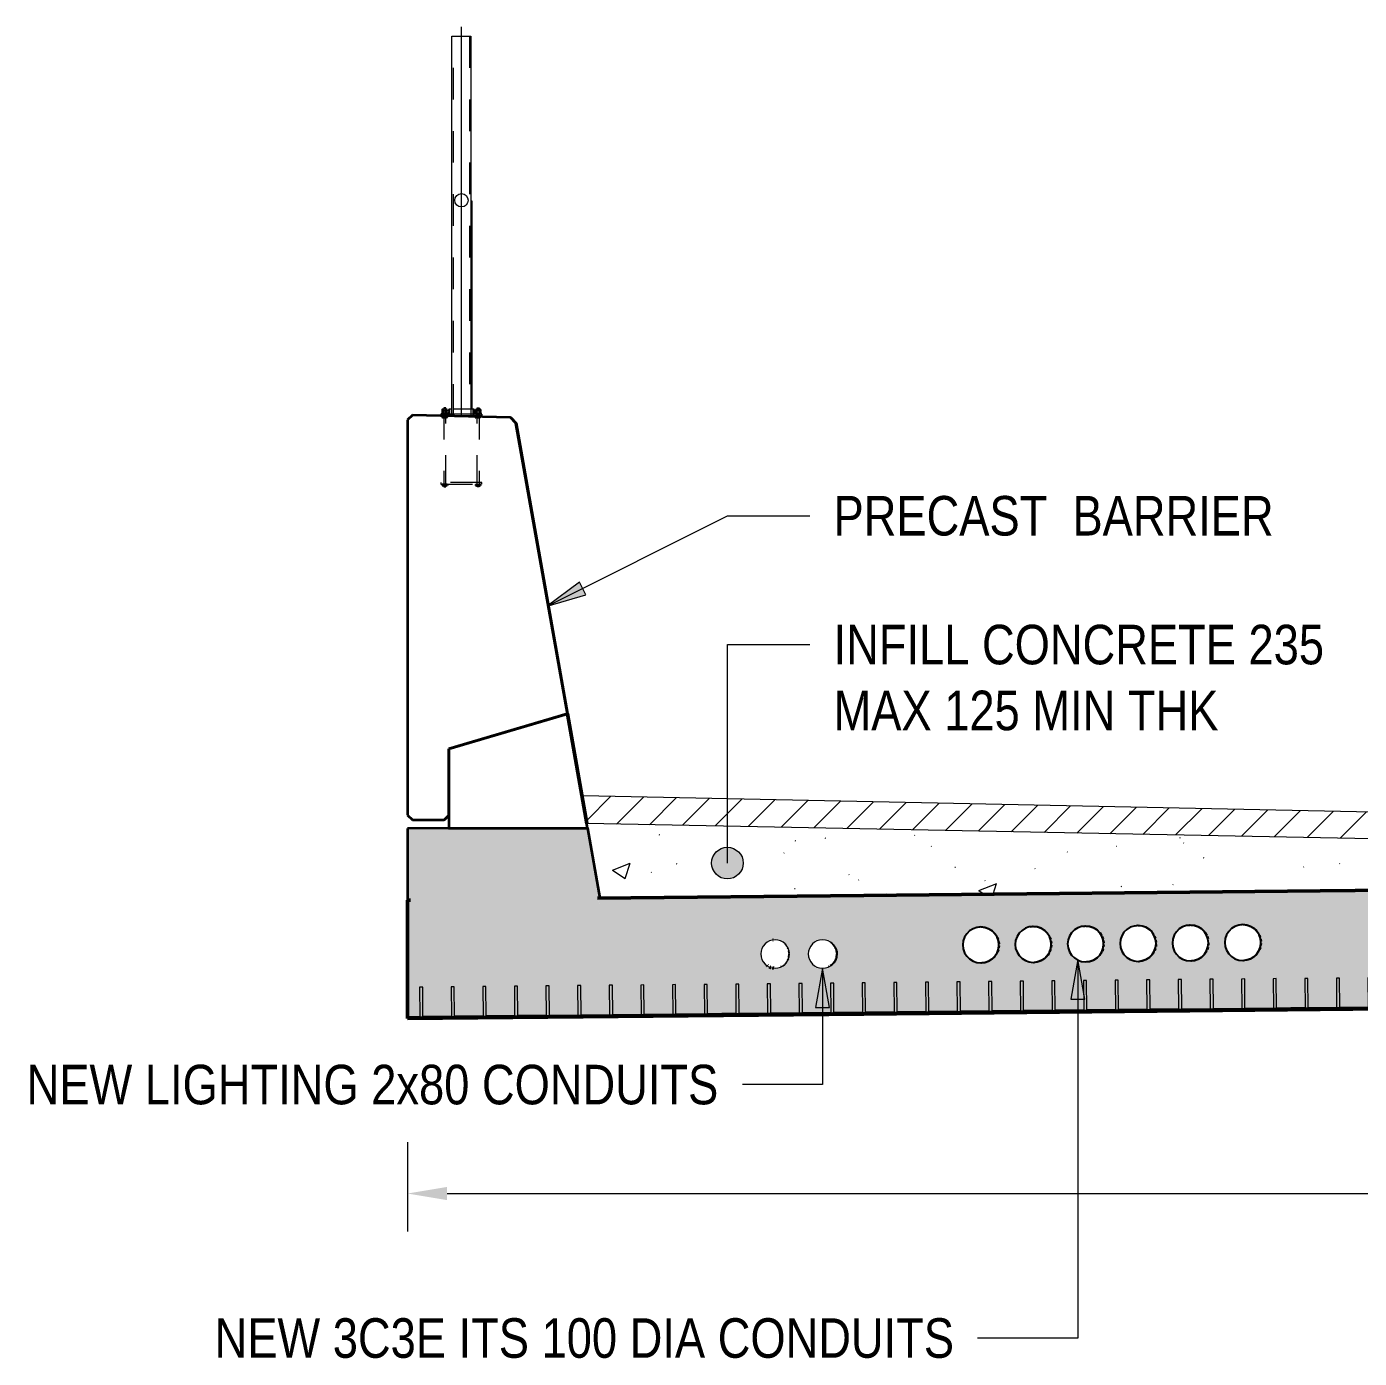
# Model space of a CAD drawing. Header units: metres. Extents: x 564 to 663, y 0 to 1694.
# Drawn here: x 611.027 to 615.243, y 17.774 to 21.985 of the extents above; entities that cross this region are included whole.
import ezdxf

# ---------------------------------------------------------------- set-up
doc = ezdxf.new("R2010")
doc.units = ezdxf.units.M
doc.linetypes.add('JacobsDash', pattern=[0.0045, 0.003, -0.0015])
doc.layers.get('Defpoints').update_dxf_attribs({"color": 41})
for name, color, linetype, lineweight in [('BRIDGE-FRAMING-LINE-18-HID', 7, 'JacobsDash', 18), ('D-BDGE', 7, 'Continuous', 13), ('D-BDGE-FLOOR', 7, 'Continuous', 50), ('D-BDGE-FLOOR-HID', 7, 'JacobsDash', 18), ('D-BDGE-FLOOR-PAT', 7, 'Continuous', 50), ('D-BDGE-FRAMING', 7, 'Continuous', 50), ('D-BDGE-GEN-MOD', 7, 'Continuous', 35), ('D-BDGE-LINE', 7, 'Continuous', 9), ('D-ENHA-TEXT', 7, 'Continuous', 9), ('D-ENHA-TEXT-DIMS', 7, 'Continuous', 9)]:
    doc.layers.add(name, color=color, linetype=linetype, lineweight=lineweight)
doc.layers.add('D-BDGE-Conduits', color=1, linetype='Continuous', lineweight=9, true_color=0xff0000)
doc.styles.add('Arial Narrow_4', font='ARIALN.TTF', dxfattribs={"height": 0.125})
doc.dimstyles.new('Dimension_Standard_O__mm__2', dxfattribs={"dimscale": 0.3048, "dimtxt": 0.127929, "dimasz": 0.410105, "dimexe": 0.393701, "dimexo": 0.246063, "dimgap": 0.246063, "dimtad": 1, "dimdec": 0, "dimlfac": 1000, "dimzin": 0, "dimdsep": 46, "dimtxsty": 'Arial Narrow_4', "dimsah": 1, "dimcen": 0.09, "dimaunit": 1, "dimadec": 4, "dimazin": 0, "dimtfac": 1, "dimtdec": 4, "dimtix": 1, "dimtmove": 0, "dimatfit": 3, "dimfxl": 1, "dimtvp": 1, "dimtfill": 1, "dimtolj": 1, "dimtzin": 0, "dimlwd": 18, "dimlwe": 18, "dimarcsym": 2})

# ---------------------------------------------------------------- blocks, each defined once
blk = doc.blocks.new('08_ADC_Barrier_Precast_T2D_MBP-02-B - MBP-02-B-7218689-DRG-2871091 - SECTION 01')
at = {"layer": 'D-BDGE-GEN-MOD'}
for p, q in [((-1689.4734, 20.7563), (-1689.4885, 20.7413)), ((-1689.4885, 20.7413), (-1689.4885, 19.4913)), ((-1689.4727, 20.7564), (-1689.4734, 20.7563)), ((-1689.1631, 20.7486), (-1689.4734, 20.7563)), ((-1689.1631, 20.7486), (-1689.1624, 20.7487)), ((-1689.1459, 20.7315), (-1689.1631, 20.7486)), ((-1689.1624, 20.7487), (-1689.1452, 20.7316)), ((-1689.1452, 20.7316), (-1689.1459, 20.7315)), ((-1688.9832, 19.8115), (-1689.1459, 20.7315)), ((-1689.1452, 20.7316), (-1688.9825, 19.8115)), ((-1689.3579, 19.7014), (-1688.9832, 19.8115)), ((-1688.9825, 19.8115), (-1688.9832, 19.8115)), ((-1689.3579, 19.4914), (-1689.3579, 19.7014)), ((-1689.4885, 19.4913), (-1689.4734, 19.4763)), ((-1689.4734, 19.4763), (-1689.373, 19.4764)), ((-1689.373, 19.4764), (-1689.3579, 19.4914)), ((-1689.3722, 19.4764), (-1689.373, 19.4764)), ((-1689.358, 19.4906), (-1689.3722, 19.4764))]:
    blk.add_line(p, q, dxfattribs=at)
blk = doc.blocks.new('07_STR_DPS_PermadecPanel - 07_STR_DPS_PermadecPanel-5973116-DRG-2871091 - SECTION 01')
at = {"layer": 'D-BDGE-FRAMING', "lineweight": 13}
for p, q in [((-1688.4408, 18.9575), (-1688.4508, 18.9574)), ((-1688.4508, 18.9574), (-1688.4498, 18.8644)), ((-1688.4398, 18.8645), (-1688.4408, 18.9575)), ((-1688.3408, 18.9585), (-1688.3508, 18.9584)), ((-1688.3508, 18.9584), (-1688.3499, 18.8654)), ((-1688.3399, 18.8655), (-1688.3408, 18.9585)), ((-1688.2408, 18.9595), (-1688.2508, 18.9594)), ((-1688.2508, 18.9594), (-1688.2499, 18.8664)), ((-1688.2399, 18.8665), (-1688.2408, 18.9595)), ((-1688.1408, 18.9605), (-1688.1508, 18.9604)), ((-1688.1508, 18.9604), (-1688.1499, 18.8674)), ((-1688.1399, 18.8675), (-1688.1408, 18.9605)), ((-1688.0408, 18.9615), (-1688.0508, 18.9614)), ((-1688.0508, 18.9614), (-1688.0499, 18.8684)), ((-1688.0399, 18.8685), (-1688.0408, 18.9615)), ((-1687.9408, 18.9625), (-1687.9508, 18.9624)), ((-1687.9508, 18.9624), (-1687.9499, 18.8694)), ((-1687.9399, 18.8695), (-1687.9408, 18.9625)), ((-1688.4498, 18.8644), (-1688.4948, 18.864)), ((-1688.4948, 18.858), (-1687.8948, 18.864)), ((-1688.4948, 18.864), (-1688.4948, 18.858)), ((-1688.3499, 18.8654), (-1688.4398, 18.8645)), ((-1688.2499, 18.8664), (-1688.3399, 18.8655)), ((-1688.1499, 18.8674), (-1688.2399, 18.8665)), ((-1688.0499, 18.8684), (-1688.1399, 18.8675)), ((-1687.9499, 18.8694), (-1688.0399, 18.8685)), ((-1687.8949, 18.87), (-1687.9399, 18.8695)), ((-1687.8948, 18.864), (-1687.8949, 18.87))]:
    blk.add_line(p, q, dxfattribs=at)
blk = doc.blocks.new('07_STR_DPS_PermadecPanel - 07_STR_DPS_PermadecPanel-5973117-DRG-2871091 - SECTION 01')
at = {"layer": 'D-BDGE-FRAMING', "lineweight": 13}
for p, q in [((-1687.8408, 18.9635), (-1687.8508, 18.9634)), ((-1687.8508, 18.9634), (-1687.8498, 18.8704)), ((-1687.8398, 18.8705), (-1687.8408, 18.9635)), ((-1687.7408, 18.9645), (-1687.7508, 18.9644)), ((-1687.7508, 18.9644), (-1687.7499, 18.8714)), ((-1687.7399, 18.8715), (-1687.7408, 18.9645)), ((-1687.6408, 18.9655), (-1687.6508, 18.9654)), ((-1687.6508, 18.9654), (-1687.6499, 18.8724)), ((-1687.6399, 18.8725), (-1687.6408, 18.9655)), ((-1687.5408, 18.9665), (-1687.5508, 18.9664)), ((-1687.5508, 18.9664), (-1687.5499, 18.8734)), ((-1687.5399, 18.8735), (-1687.5408, 18.9665)), ((-1687.4408, 18.9675), (-1687.4508, 18.9674)), ((-1687.4508, 18.9674), (-1687.4499, 18.8744)), ((-1687.4399, 18.8745), (-1687.4408, 18.9675)), ((-1687.3408, 18.9685), (-1687.3508, 18.9684)), ((-1687.3508, 18.9684), (-1687.3499, 18.8754)), ((-1687.3399, 18.8755), (-1687.3408, 18.9685)), ((-1687.8498, 18.8704), (-1687.8948, 18.87)), ((-1687.8948, 18.864), (-1687.2948, 18.87)), ((-1687.8948, 18.87), (-1687.8948, 18.864)), ((-1687.7499, 18.8714), (-1687.8398, 18.8705)), ((-1687.6499, 18.8724), (-1687.7399, 18.8715)), ((-1687.5499, 18.8734), (-1687.6399, 18.8725)), ((-1687.4499, 18.8744), (-1687.5399, 18.8735)), ((-1687.3499, 18.8754), (-1687.4399, 18.8745)), ((-1687.2949, 18.876), (-1687.3399, 18.8755)), ((-1687.2948, 18.87), (-1687.2949, 18.876))]:
    blk.add_line(p, q, dxfattribs=at)
blk = doc.blocks.new('07_STR_DPS_PermadecPanel - 07_STR_DPS_PermadecPanel-V1-DRG-2871091 - SECTION 01')
at = {"layer": 'D-BDGE-FRAMING', "lineweight": 13}
for p, q in [((-1687.1408, 18.9705), (-1687.1508, 18.9704)), ((-1687.1508, 18.9704), (-1687.1499, 18.8774)), ((-1687.1399, 18.8775), (-1687.1408, 18.9705)), ((-1687.0408, 18.9715), (-1687.0508, 18.9714)), ((-1687.0508, 18.9714), (-1687.0499, 18.8784)), ((-1687.0399, 18.8785), (-1687.0408, 18.9715)), ((-1686.9408, 18.9725), (-1686.9508, 18.9724)), ((-1686.9508, 18.9724), (-1686.9499, 18.8794)), ((-1686.9399, 18.8795), (-1686.9408, 18.9725)), ((-1686.8408, 18.9735), (-1686.8508, 18.9734)), ((-1686.8508, 18.9734), (-1686.8499, 18.8804)), ((-1686.8399, 18.8805), (-1686.8408, 18.9735)), ((-1686.7408, 18.9745), (-1686.7508, 18.9744)), ((-1686.7508, 18.9744), (-1686.7499, 18.8814)), ((-1686.7399, 18.8815), (-1686.7408, 18.9745)), ((-1687.2408, 18.9695), (-1687.2508, 18.9694)), ((-1687.2508, 18.9694), (-1687.2498, 18.8764)), ((-1687.2398, 18.8765), (-1687.2408, 18.9695)), ((-1687.2498, 18.8764), (-1687.2948, 18.876)), ((-1687.2948, 18.87), (-1686.6948, 18.876)), ((-1687.2948, 18.876), (-1687.2948, 18.87)), ((-1687.1499, 18.8774), (-1687.2398, 18.8765)), ((-1687.0499, 18.8784), (-1687.1399, 18.8775)), ((-1686.9499, 18.8794), (-1687.0399, 18.8785)), ((-1686.8499, 18.8804), (-1686.9399, 18.8795)), ((-1686.7499, 18.8814), (-1686.8399, 18.8805)), ((-1686.6949, 18.882), (-1686.7399, 18.8815)), ((-1686.6948, 18.876), (-1686.6949, 18.882))]:
    blk.add_line(p, q, dxfattribs=at)
blk = doc.blocks.new('07_STR_DPS_PermadecPanel - 07_STR_DPS_PermadecPanel-V2-DRG-2871091 - SECTION 01')
at = {"layer": 'D-BDGE-FRAMING', "lineweight": 13}
for p, q in [((-1686.6408, 18.9755), (-1686.6508, 18.9754)), ((-1686.6508, 18.9754), (-1686.6498, 18.8824)), ((-1686.6398, 18.8825), (-1686.6408, 18.9755)), ((-1686.5408, 18.9765), (-1686.5508, 18.9764)), ((-1686.5508, 18.9764), (-1686.5499, 18.8834)), ((-1686.5399, 18.8835), (-1686.5408, 18.9765)), ((-1686.4408, 18.9775), (-1686.4508, 18.9774)), ((-1686.4508, 18.9774), (-1686.4499, 18.8844)), ((-1686.4399, 18.8845), (-1686.4408, 18.9775)), ((-1686.3408, 18.9785), (-1686.3508, 18.9784)), ((-1686.3508, 18.9784), (-1686.3499, 18.8854)), ((-1686.3399, 18.8855), (-1686.3408, 18.9785)), ((-1686.2408, 18.9795), (-1686.2508, 18.9794)), ((-1686.2508, 18.9794), (-1686.2499, 18.8864)), ((-1686.2399, 18.8865), (-1686.2408, 18.9795)), ((-1686.1408, 18.9805), (-1686.1508, 18.9804)), ((-1686.1508, 18.9804), (-1686.1499, 18.8874)), ((-1686.1399, 18.8875), (-1686.1408, 18.9805)), ((-1686.3499, 18.8854), (-1686.4399, 18.8845)), ((-1686.2499, 18.8864), (-1686.3399, 18.8855)), ((-1686.1499, 18.8874), (-1686.2399, 18.8865)), ((-1686.0949, 18.888), (-1686.1399, 18.8875)), ((-1686.0948, 18.882), (-1686.0949, 18.888)), ((-1686.6498, 18.8824), (-1686.6948, 18.882)), ((-1686.6948, 18.876), (-1686.0948, 18.882)), ((-1686.6948, 18.882), (-1686.6948, 18.876)), ((-1686.5499, 18.8834), (-1686.6398, 18.8825)), ((-1686.4499, 18.8844), (-1686.5399, 18.8835))]:
    blk.add_line(p, q, dxfattribs=at)
blk = doc.blocks.new('Upstand North - Upstand North-7372798-DRG-2871091 - SECTION 01')
at = {"layer": 'D-BDGE-FRAMING', "linetype": 'JacobsDash', "lineweight": 18, "true_color": 0xc0c0c0}
blk.add_hatch(color=9, dxfattribs=at).paths.add_polyline_path([(-1688.922, 19.4653), (-1688.9212, 19.4653), (-1688.9831, 19.8115), (-1688.9832, 19.8113), (-1688.922, 19.4653)])
at = {"layer": 'BRIDGE-FRAMING-LINE-18-HID'}
for p, q in [((-1688.9825, 19.8118), (-1688.9833, 19.8118)), ((-1688.9212, 19.4652), (-1688.9186, 19.4501)), ((-1688.9186, 19.4501), (-1688.9193, 19.4501)), ((-1688.9187, 19.4501), (-1688.9189, 19.4501))]:
    blk.add_line(p, q, dxfattribs=at)
at = {"layer": 'D-BDGE-FRAMING', "lineweight": 35}
for p, q in [((-1688.9833, 19.8118), (-1689.358, 19.7017)), ((-1688.9193, 19.4501), (-1688.9832, 19.8115)), ((-1689.358, 19.7017), (-1689.358, 19.4497)), ((-1689.358, 19.4497), (-1688.9193, 19.4501))]:
    blk.add_line(p, q, dxfattribs=at)
at = {"layer": 'D-BDGE-FRAMING'}
blk.add_line((-1688.9825, 19.8115), (-1688.9212, 19.4652), dxfattribs=at)
blk = doc.blocks.new('DIMBLOCK5-DRG-2871091 - SECTION 01')
at = {"layer": 'D-ENHA-TEXT-DIMS', "color": 0, "lineweight": 18, "transparency": 16777216}
for p, q in [((625.2224, 18.9029), (625.2224, 18.175)), ((612.2325, 18.4574), (612.2325, 18.175)), ((612.3575, 18.295), (625.0974, 18.295))]:
    blk.add_line(p, q, dxfattribs=at)
at = {"layer": 'D-ENHA-TEXT-DIMS', "color": 0, "transparency": 16777216}
for points in [[(612.3575, 18.3159), (612.3575, 18.2742), (612.2325, 18.295)], [(625.0974, 18.3159), (625.0974, 18.2742), (625.2224, 18.295)]]:
    blk.add_solid(points, dxfattribs=at)
at = {"layer": 'Defpoints', "color": 0, "transparency": 16777216}
for p in [(625.2224, 18.9779), (612.2325, 18.5324), (625.2224, 18.295)]:
    blk.add_point(p, dxfattribs=at)
at = {"layer": 'D-ENHA-TEXT-DIMS', "color": 0, "lineweight": 18, "transparency": 16777216, "insert": (618.7275, 18.4347), "char_height": 0.125, "width": 2.402626, "attachment_point": 5, "style": 'Arial Narrow_4', "bg_fill": 3, "box_fill_scale": 1.1, "bg_fill_color": 256, "bg_fill_true_color": 13158600, "bg_fill_transparency": 0}
blk.add_mtext('\\A1;CONSTRUCTION IN STAGE A', dxfattribs=at)

msp = doc.modelspace()

# ---------------------------------------------------------------- hatches: boundary and pattern name
at = {"layer": 'D-BDGE-FLOOR-PAT', "true_color": 0xc0c0c0}
msp.add_hatch(color=9, dxfattribs=at).paths.add_polyline_path([(612.2325, 19.2231), (612.2417, 19.2232), (612.2417, 19.2505), (612.8274, 19.2505), (612.8335, 19.2292), (612.8407, 19.2293), (612.8017, 19.4501), (612.2325, 19.4496), (612.2325, 19.2374)])
at = {"layer": 'D-BDGE-FLOOR-PAT', "lineweight": 9, "true_color": 0xc0c0c0}
h = msp.add_hatch(dxfattribs=at)
h.set_pattern_fill('FP_1', color=9, style=0, pattern_type=2)
h.set_pattern_definition([(50, (629.792, 17.058), (0.578435, -0.050612), [0.06048, -0.66532]), (355, (629.792, 17.058), (-0.111897, 0.6066), [0.04839, -0.53226]), (100.451, (629.84, 17.054), (0.466546, 0.555993), [0.0514, -0.56544]), (46.184, (629.792, 17.219), (0.86067, -0.133487), [0.09073, -0.99798]), (96.636, (629.863, 17.208), (0.753756, 0.78559), [0.0771, -0.84816]), (351.184, (629.792, 17.219), (0.753764, 0.78558), [0.07258, -0.79838]), (21, (629.872, 17.179), (0.481374, -0.324697), [0.06048, -0.66532]), (326, (629.872, 17.179), (0.196219, 0.584794), [0.04839, -0.53226]), (71.451, (629.912, 17.152), (0.6776, 0.260096), [0.0514, -0.56544]), (37.5, (629.79198, 17.058), (0.0098042, 0.268466), [0.00168, -0.52413, 0.00168, -0.53865, -0.53427]), (37.5, (629.79198, 17.058), (0.0098042, 0.268466), [-1.066, 0.00168, -0.5326]), (7.5, (629.79198, 17.058), (0.212148, 0.318072), [0.00168, -0.30639, 0.00168, -0.51203, -0.20363]), (7.5, (629.79198, 17.058), (0.212148, 0.318072), [-0.82177, 0.00168, -0.20195]), (327.5, (629.61198, 17.058), (0.430499, -0.018185), [0.00168, -0.19994, 0.00168, -0.62735, -0.83468]), (327.5, (629.61198, 17.058), (0.430499, -0.018185), [-0.83064, 0.00168, -0.833]), (317.5, (629.53098, 17.058), (0.470313, 0.080731), [0.00168, -0.26042, 0.00168, -0.41606, -0.59274]), (317.5, (629.53098, 17.058), (0.470313, 0.080731), [-0.67984, 0.00168, -0.59106])])
h.paths.add_polyline_path([(612.8407, 19.2293), (616.6028, 19.2682), (616.6052, 19.3907), (615.4906, 19.4126), (612.799, 19.4653), (612.837, 19.2505)])
at = {"layer": 'D-BDGE-FLOOR-PAT', "true_color": 0xc0c0c0}
h = msp.add_hatch(color=9, dxfattribs=at)
h.paths.add_polyline_path([(616.5966, 19.3909), (616.5966, 19.3909), (616.1075, 19.4005)])
h.paths.add_polyline_path([(612.8033, 19.4652), (612.8033, 19.4652), (612.8017, 19.4652)])
h = msp.add_hatch(color=9, dxfattribs=at)
h.paths.add_polyline_path([(612.2325, 18.848), (625.2226, 18.9779), (625.2226, 19.3529), (612.8336, 19.229), (612.8428, 19.1967), (612.2417, 19.1967), (612.2417, 19.2231), (612.2325, 19.223), (612.2325, 18.9092)])
h.paths.add_polyline_path([(613.5449, 19.0076), (613.5302, 19.0101), (613.5204, 19.015), (613.5121, 19.022), (613.5052, 19.032), (613.5013, 19.0424), (613.5, 19.0532), (613.5015, 19.0643), (613.506, 19.0751), (613.5131, 19.0844), (613.5239, 19.0922), (613.5333, 19.0961), (613.5449, 19.0976), (613.5583, 19.0954), (613.5628, 19.0938), (613.5706, 19.0899), (613.5789, 19.0828), (613.5858, 19.0725), (613.5892, 19.0639), (613.5907, 19.0532), (613.5891, 19.041), (613.5855, 19.0317), (613.5781, 19.0216), (613.5718, 19.0158), (613.5602, 19.0101), (613.5517, 19.0079), (613.5461, 19.0078)])
h.paths.add_polyline_path([(613.3949, 19.0076), (613.3795, 19.0101), (613.3698, 19.015), (613.3615, 19.022), (613.3549, 19.0317), (613.3511, 19.041), (613.3497, 19.0517), (613.3515, 19.0643), (613.356, 19.0751), (613.3631, 19.0844), (613.3724, 19.0916), (613.3833, 19.0961), (613.3949, 19.0976), (613.4086, 19.0952), (613.4191, 19.0903), (613.4199, 19.0899), (613.4282, 19.0828), (613.4351, 19.0725), (613.4388, 19.0625), (613.4399, 19.0517), (613.4384, 19.041), (613.4339, 19.0301), (613.4256, 19.0199), (613.4196, 19.015), (613.4096, 19.0101), (613.401, 19.0079), (613.3962, 19.0078)])
h.paths.add_polyline_path([(614.0466, 19.0237), (614.0325, 19.0252), (614.0196, 19.0299), (614.008, 19.0376), (613.9986, 19.0478), (613.992, 19.0599), (613.9884, 19.0734), (613.9884, 19.0882), (613.992, 19.102), (613.9976, 19.1131), (614.0066, 19.1236), (614.018, 19.1317), (614.0309, 19.1368), (614.0456, 19.1386), (614.0606, 19.1365), (614.072, 19.1323), (614.0845, 19.1235), (614.0934, 19.1133), (614.0994, 19.1022), (614.1029, 19.0887), (614.1026, 19.0731), (614.0998, 19.0615), (614.0937, 19.0493), (614.0846, 19.0388), (614.0717, 19.0301), (614.0583, 19.0253), (614.0522, 19.0245)])
h.paths.add_polyline_path([(614.2123, 19.0252), (614.1964, 19.0274), (614.185, 19.0316), (614.1738, 19.0391), (614.1644, 19.0493), (614.1576, 19.0617), (614.1542, 19.0752), (614.154, 19.0891), (614.1572, 19.1025), (614.1634, 19.1147), (614.1724, 19.1251), (614.1853, 19.1338), (614.1987, 19.1386), (614.2114, 19.1401), (614.2264, 19.138), (614.2378, 19.1338), (614.2503, 19.125), (614.2584, 19.1162), (614.2651, 19.1037), (614.2686, 19.0902), (614.2687, 19.0764), (614.2656, 19.063), (614.2594, 19.0508), (614.2504, 19.0403), (614.2375, 19.0316), (614.2241, 19.0269), (614.2179, 19.026)])
h.paths.add_polyline_path([(614.3781, 19.0267), (614.3621, 19.0289), (614.3508, 19.0331), (614.3382, 19.042), (614.3301, 19.0508), (614.3234, 19.0632), (614.3199, 19.0767), (614.3198, 19.0906), (614.3229, 19.104), (614.3291, 19.1162), (614.3381, 19.1266), (614.351, 19.1353), (614.3644, 19.1401), (614.3771, 19.1416), (614.3921, 19.1395), (614.4035, 19.1353), (614.4147, 19.1279), (614.4241, 19.1177), (614.4309, 19.1052), (614.4344, 19.0917), (614.4345, 19.0779), (614.4313, 19.0645), (614.4251, 19.0523), (614.4161, 19.0418), (614.4032, 19.0331), (614.3898, 19.0284), (614.3837, 19.0275)])
h.paths.add_polyline_path([(614.5438, 19.0282), (614.5279, 19.0304), (614.5165, 19.0346), (614.5053, 19.0421), (614.4959, 19.0523), (614.4891, 19.0647), (614.4856, 19.0782), (614.4855, 19.0921), (614.4887, 19.1055), (614.4949, 19.1177), (614.5039, 19.1281), (614.5168, 19.1368), (614.5302, 19.1416), (614.5429, 19.1431), (614.5579, 19.141), (614.5692, 19.1369), (614.5818, 19.128), (614.5899, 19.1192), (614.5965, 19.107), (614.6001, 19.0936), (614.6003, 19.0797), (614.5972, 19.0662), (614.5909, 19.0539), (614.5819, 19.0433), (614.569, 19.0346), (614.5555, 19.0299), (614.5494, 19.029)])
h.paths.add_polyline_path([(614.7147, 19.0301), (614.6998, 19.0305), (614.6873, 19.0338), (614.675, 19.0404), (614.6648, 19.0498), (614.657, 19.0613), (614.6523, 19.0744), (614.6509, 19.0881), (614.6528, 19.1019), (614.6579, 19.1148), (614.666, 19.126), (614.6766, 19.1351), (614.691, 19.1418), (614.7026, 19.1444), (614.7174, 19.144), (614.73, 19.1407), (614.7422, 19.134), (614.7525, 19.1247), (614.7602, 19.1132), (614.7649, 19.1001), (614.7664, 19.0863), (614.7644, 19.0725), (614.7593, 19.0597), (614.7512, 19.0484), (614.7407, 19.0394), (614.7262, 19.0327), (614.7156, 19.0303)])
h.paths.add_polyline_path([(614.8753, 19.0313), (614.8594, 19.0334), (614.848, 19.0376), (614.8368, 19.0451), (614.8274, 19.0553), (614.8207, 19.0675), (614.8171, 19.0809), (614.8169, 19.0947), (614.82, 19.1083), (614.8263, 19.1206), (614.8354, 19.1312), (614.8483, 19.1398), (614.8596, 19.1443), (614.8737, 19.1462), (614.8889, 19.1442), (614.9004, 19.1401), (614.912, 19.1324), (614.9214, 19.1222), (614.928, 19.11), (614.9316, 19.0966), (614.9318, 19.0828), (614.9287, 19.0692), (614.9224, 19.0569), (614.9134, 19.0463), (614.902, 19.0383), (614.8891, 19.0332), (614.8858, 19.0327)])
at = {"layer": 'D-BDGE-LINE', "true_color": 0x808080}
h = msp.add_hatch(dxfattribs=at)
h.set_pattern_fill('FP_2', color=8, style=0, pattern_type=2)
h.set_pattern_definition([(45, (629.79198, 17.058), (-0.053033, 0.053033), [])])
h.paths.add_polyline_path([(616.6064, 19.3908), (616.6064, 19.4745), (612.7864, 19.5522), (612.8033, 19.4652), (616.6055, 19.3908)])
at = {"layer": 'D-BDGE-LINE', "true_color": 0xc0c0c0}
msp.add_hatch(color=9, dxfattribs=at).paths.add_polyline_path([(612.4038, 19.1967), (612.8428, 19.1967), (612.8274, 19.2505), (612.2417, 19.2505), (612.2417, 19.1967)])
at = {"layer": 'D-ENHA-TEXT'}
for points in [[(612.6743, 20.152), (612.7959, 20.1884), (612.7761, 20.2278)], [(614.3527, 19.0351), (614.3307, 18.9101), (614.3748, 18.9101)], [(613.5451, 19.0079), (613.5231, 18.8829), (613.5672, 18.8829)]]:
    msp.add_hatch(color=256, dxfattribs=at).paths.add_polyline_path(points)
h = msp.add_hatch(color=256, dxfattribs=at)
edge = h.paths.add_edge_path()
edge.add_arc((613.2442, 19.3398), 0.05, 0, 360)

# ---------------------------------------------------------------- linework, layer by layer
at = {"layer": 'D-BDGE', "color": 7, "lineweight": 9, "true_color": 0xffffff}
msp.add_line((612.4027, 20.7549), (612.4027, 21.9849), dxfattribs=at)
at = {"layer": 'D-BDGE', "lineweight": 9}
for p, q in [((612.3725, 20.7549), (612.3725, 21.9549)), ((612.4328, 21.9549), (612.4328, 20.7549)), ((612.4328, 21.4341), (612.4359, 21.4341)), ((612.4359, 21.4341), (612.4359, 20.7754)), ((612.4427, 20.7749), (612.4327, 20.7749)), ((612.4359, 20.7754), (612.4328, 20.7754)), ((612.439, 20.7749), (612.439, 20.7549)), ((612.439, 20.7549), (612.4427, 20.7549)), ((612.4427, 20.7549), (612.4427, 20.7749)), ((612.4444, 20.7626), (612.4622, 20.7626)), ((612.4444, 20.7599), (612.4444, 20.7626)), ((612.446, 20.7683), (612.446, 20.7647)), ((612.4462, 20.7746), (612.4462, 20.7706)), ((612.4472, 20.7756), (612.4629, 20.7756)), ((612.4473, 20.7696), (612.4629, 20.7696)), ((612.4635, 20.7696), (612.4473, 20.7696)), ((612.4496, 20.7626), (612.4496, 20.7746)), ((612.4598, 20.7626), (612.4496, 20.7626)), ((612.4496, 20.7626), (612.4659, 20.7626)), ((612.4506, 20.7756), (612.4587, 20.7756)), ((612.4506, 20.7696), (612.4587, 20.7696)), ((612.4506, 20.7696), (612.4587, 20.7696)), ((612.4521, 20.7799), (612.4587, 20.7799)), ((612.4611, 20.7626), (612.4611, 20.7746)), ((612.4644, 20.7737), (612.4644, 20.7706)), ((612.4644, 20.7684), (612.4644, 20.7647)), ((612.4659, 20.7599), (612.4659, 20.7626)), ((612.4677, 20.7549), (612.4677, 20.7599)), ((612.4677, 20.7599), (612.4677, 20.7549)), ((612.3377, 20.5435), (612.3377, 20.5385)), ((612.3409, 20.5366), (612.3409, 20.5335)), ((612.3419, 20.5325), (612.358, 20.5325)), ((612.3581, 20.5385), (612.3425, 20.5385)), ((612.358, 20.5325), (612.3425, 20.5325)), ((612.3442, 20.5375), (612.3442, 20.5334)), ((612.3547, 20.5385), (612.3467, 20.5385)), ((612.3547, 20.5325), (612.3467, 20.5325)), ((612.3547, 20.5325), (612.3467, 20.5325)), ((612.3547, 20.5324), (612.3467, 20.5324)), ((612.3467, 20.5299), (612.3533, 20.5299)), ((612.3557, 20.5375), (612.3557, 20.5334)), ((612.3592, 20.5375), (612.3592, 20.5335)), ((612.4462, 20.5375), (612.4462, 20.5335)), ((612.4472, 20.5385), (612.4629, 20.5385)), ((612.4473, 20.5325), (612.4629, 20.5325)), ((612.4635, 20.5325), (612.4473, 20.5325)), ((612.4496, 20.5375), (612.4496, 20.5334)), ((612.4506, 20.5385), (612.4587, 20.5385)), ((612.4506, 20.5325), (612.4587, 20.5325)), ((612.4506, 20.5325), (612.4587, 20.5325)), ((612.4506, 20.5324), (612.4587, 20.5324)), ((612.4587, 20.5299), (612.4521, 20.5299)), ((612.4611, 20.5375), (612.4611, 20.5334)), ((612.4644, 20.5366), (612.4644, 20.5335)), ((612.4677, 20.5385), (612.4677, 20.5435)), ((612.2325, 18.8541), (625.2225, 18.9839)), ((612.2325, 18.8481), (625.2226, 18.9779))]:
    msp.add_line(p, q, dxfattribs=at)
at = {"layer": 'D-BDGE'}
for p, q in [((612.3725, 21.9549), (612.4328, 21.9549)), ((612.4677, 20.7599), (612.3377, 20.7599)), ((612.3377, 20.7599), (612.3377, 20.7549)), ((612.3377, 20.7549), (612.4677, 20.7549)), ((612.3557, 20.7626), (612.3394, 20.7626)), ((612.3394, 20.7599), (612.3394, 20.7626)), ((612.3409, 20.7737), (612.3409, 20.7706)), ((612.3409, 20.7706), (612.3409, 20.7647)), ((612.341, 20.7528), (612.341, 20.7498)), ((612.3419, 20.7696), (612.3583, 20.7696)), ((612.3419, 20.7549), (612.3581, 20.7549)), ((612.3581, 20.7756), (612.3425, 20.7756)), ((612.3581, 20.7696), (612.3425, 20.7696)), ((612.3581, 20.7549), (612.3425, 20.7549)), ((612.3609, 20.7626), (612.3431, 20.7626)), ((612.357, 20.7479), (612.3431, 20.7479)), ((612.3442, 20.7626), (612.3442, 20.7746)), ((612.3442, 20.7539), (612.3442, 20.7489)), ((612.3452, 20.7479), (612.3547, 20.7479)), ((612.3456, 20.7626), (612.3557, 20.7626)), ((612.3533, 20.7799), (612.3467, 20.7799)), ((612.3547, 20.7756), (612.3467, 20.7756)), ((612.3547, 20.7696), (612.3467, 20.7696)), ((612.3547, 20.7696), (612.3467, 20.7696)), ((612.3547, 20.7549), (612.3467, 20.7549)), ((612.3547, 20.7549), (612.3467, 20.7549)), ((612.3547, 20.7479), (612.3467, 20.7479)), ((612.3547, 20.7479), (612.3467, 20.7479)), ((612.3557, 20.7626), (612.3557, 20.7746)), ((612.3557, 20.7485), (612.3557, 20.7539)), ((612.3591, 20.7543), (612.3591, 20.75)), ((612.3592, 20.7746), (612.3592, 20.7706)), ((612.3594, 20.7684), (612.3594, 20.7647)), ((612.3609, 20.7599), (612.3609, 20.7626)), ((612.3626, 20.7749), (612.3626, 20.7549)), ((612.3725, 20.7749), (612.3626, 20.7749)), ((612.3626, 20.7549), (612.3663, 20.7549)), ((612.3663, 20.7549), (612.3663, 20.7749)), ((612.4327, 20.7749), (612.3775, 20.7749)), ((612.446, 20.7528), (612.446, 20.7498)), ((612.4469, 20.7549), (612.4631, 20.7549)), ((612.4631, 20.7549), (612.4475, 20.7549)), ((612.462, 20.7479), (612.4481, 20.7479)), ((612.4492, 20.7539), (612.4492, 20.7489)), ((612.4502, 20.7479), (612.4597, 20.7479)), ((612.4597, 20.7549), (612.4517, 20.7549)), ((612.4597, 20.7549), (612.4517, 20.7549)), ((612.4597, 20.7479), (612.4517, 20.7479)), ((612.4597, 20.7479), (612.4517, 20.7479)), ((612.4607, 20.7485), (612.4607, 20.7539)), ((612.4641, 20.7543), (612.4641, 20.75))]:
    msp.add_line(p, q, dxfattribs=at)
at = {"layer": 'D-BDGE', "linetype": 'JacobsDash', "lineweight": 9}
for p, q in [((612.3775, 20.7549), (612.3775, 21.9549)), ((612.4278, 21.9549), (612.4278, 20.7549)), ((612.3467, 20.7799), (612.3467, 20.5299)), ((612.3533, 20.5299), (612.3533, 20.7799)), ((612.4521, 20.5299), (612.4521, 20.7799)), ((612.4587, 20.7799), (612.4587, 20.5299)), ((612.4677, 20.5435), (612.3377, 20.5435)), ((612.3377, 20.5385), (612.4677, 20.5385))]:
    msp.add_line(p, q, dxfattribs=at)
at = {"layer": 'D-BDGE', "color": 8, "lineweight": 18, "true_color": 0x808080}
msp.add_line((616.6064, 19.4745), (612.7864, 19.5522), dxfattribs=at)
at = {"layer": 'D-BDGE'}
msp.add_circle((612.4027, 21.4359), 0.0212, dxfattribs=at)
for centre, radius, start, end in [((612.3425, 20.7741), 0.00158, 90, 192.2194), ((612.3425, 20.768), 0.00158, 90, 192.2194), ((612.3425, 20.7534), 0.00158, 90, 200.9523), ((612.3431, 20.7647), 0.00212, 180, 270), ((612.3431, 20.75), 0.00212, 185.3723, 270), ((612.357, 20.75), 0.00212, 270, 0), ((612.3572, 20.7647), 0.00212, 270, 0), ((612.4475, 20.7534), 0.00158, 90, 200.9523), ((612.4481, 20.75), 0.00212, 185.3723, 270), ((612.462, 20.75), 0.00212, 270, 0)]:
    msp.add_arc(centre, radius, start, end, dxfattribs=at)
at = {"layer": 'D-BDGE', "lineweight": 9}
for centre, radius, start, end in [((612.4473, 20.7683), 0.00132, 90, 180), ((612.4481, 20.7647), 0.00212, 180, 270), ((612.4622, 20.7647), 0.00212, 270, 360), ((612.4629, 20.7741), 0.00158, 347.7806, 90), ((612.4629, 20.768), 0.00158, 347.7806, 90), ((612.3425, 20.5369), 0.00158, 90, 192.2194), ((612.3452, 20.5334), 0.001, 180, 280.1413), ((612.4629, 20.5369), 0.00158, 347.7806, 90)]:
    msp.add_arc(centre, radius, start, end, dxfattribs=at)
at = {"layer": 'D-BDGE', "color": 143, "lineweight": 18, "true_color": 0x78aac8}
for centre, start, end in [((613.3949, 19.0526), 0, 180), ((613.5449, 19.0526), 0, 180), ((613.3949, 19.0526), 180, 360), ((613.5449, 19.0526), 180, 360)]:
    msp.add_arc(centre, 0.045, start, end, dxfattribs=at)
at = {"layer": 'D-BDGE-Conduits', "color": 143, "lineweight": 25, "true_color": 0x78aac8}
for p, q in [((614.2019, 19.1385), (614.2091, 19.1394)), ((614.2097, 19.1394), (614.209, 19.1394)), ((614.3676, 19.1401), (614.3749, 19.1409)), ((614.3755, 19.1409), (614.3747, 19.1409)), ((614.5334, 19.1416), (614.5406, 19.1424)), ((614.5412, 19.1424), (614.5405, 19.1424)), ((614.6991, 19.1431), (614.7064, 19.1439)), ((614.707, 19.1439), (614.7062, 19.1439)), ((614.8648, 19.1446), (614.8721, 19.1454)), ((614.8727, 19.1455), (614.872, 19.1454)), ((614.0361, 19.137), (614.0434, 19.1379)), ((614.044, 19.1379), (614.0433, 19.1379)), ((614.0912, 19.1163), (614.096, 19.1091)), ((614.0983, 19.1046), (614.1009, 19.0979)), ((614.2569, 19.1178), (614.2618, 19.1106)), ((614.264, 19.1061), (614.2666, 19.0994)), ((614.4227, 19.1193), (614.4275, 19.1121)), ((614.4298, 19.1076), (614.4323, 19.1009)), ((614.5884, 19.1208), (614.5932, 19.1136)), ((614.5955, 19.1092), (614.5981, 19.1024)), ((614.5996, 19.0962), (614.6004, 19.0896)), ((614.7453, 19.1313), (614.7537, 19.1229)), ((614.7552, 19.1209), (614.7606, 19.1121)), ((614.7624, 19.108), (614.7649, 19.0999)), ((614.9199, 19.1239), (614.9247, 19.1166)), ((614.927, 19.1122), (614.9296, 19.1054)), ((614.9311, 19.0993), (614.9319, 19.0926)), ((613.4278, 19.0835), (613.4286, 19.0826)), ((613.4397, 19.0564), (613.4388, 19.0623)), ((613.5778, 19.0835), (613.5808, 19.0801)), ((613.5812, 19.0797), (613.5858, 19.0725)), ((613.5868, 19.0704), (613.5895, 19.0625)), ((613.5897, 19.0565), (613.5888, 19.0623)), ((613.5898, 19.061), (613.5906, 19.0525)), ((614.0964, 19.0541), (614.0915, 19.0466)), ((614.1011, 19.0656), (614.0986, 19.0585)), ((614.1024, 19.0917), (614.1032, 19.0851)), ((614.1033, 19.0784), (614.1025, 19.0716)), ((614.2621, 19.0556), (614.2572, 19.0481)), ((614.2669, 19.0671), (614.2643, 19.06)), ((614.2681, 19.0932), (614.269, 19.0866)), ((614.269, 19.0799), (614.2683, 19.0731)), ((614.4279, 19.0571), (614.423, 19.0497)), ((614.4326, 19.0686), (614.4301, 19.0615)), ((614.4339, 19.0947), (614.4347, 19.0881)), ((614.4348, 19.0814), (614.434, 19.0746)), ((614.5936, 19.0586), (614.5887, 19.0512)), ((614.5984, 19.0701), (614.5958, 19.0631)), ((614.6005, 19.0829), (614.5998, 19.0762)), ((614.7603, 19.0619), (614.7553, 19.0538)), ((614.7647, 19.074), (614.7623, 19.0664)), ((614.7663, 19.087), (614.7659, 19.0804)), ((614.9251, 19.0616), (614.9202, 19.0542)), ((614.9299, 19.0732), (614.9273, 19.0661)), ((614.932, 19.0859), (614.9312, 19.0792)), ((613.4151, 19.0125), (613.4134, 19.0118)), ((613.4226, 19.017), (613.4194, 19.0148)), ((613.4224, 19.0173), (613.4232, 19.0179)), ((613.5724, 19.0173), (613.5732, 19.0179)), ((614.048, 19.0246), (614.0488, 19.0246)), ((614.2138, 19.0261), (614.2145, 19.0261)), ((614.3795, 19.0276), (614.3802, 19.0276)), ((614.5453, 19.0291), (614.546, 19.0291)), ((614.711, 19.0306), (614.7117, 19.0306)), ((614.7534, 19.0513), (614.7454, 19.0434)), ((614.8767, 19.0321), (614.8775, 19.0321))]:
    msp.add_line(p, q, dxfattribs=at)
at = {"layer": 'D-BDGE-Conduits', "color": 143, "lineweight": 25, "true_color": 0x78aac8, "flags": 128}
for points in [[(614.2114, 19.1394), (614.1987, 19.138), (614.1867, 19.1338), (614.1759, 19.1271), (614.1668, 19.1181), (614.1601, 19.1073), (614.1558, 19.0953), (614.1544, 19.0827)], [(614.2684, 19.0827), (614.2669, 19.0954), (614.2627, 19.1074), (614.2559, 19.1181), (614.2469, 19.1271), (614.2361, 19.1338), (614.2241, 19.138), (614.2114, 19.1394)], [(614.2121, 19.1395), (614.2248, 19.1381), (614.2368, 19.1339), (614.2476, 19.1271), (614.2557, 19.1193)], [(614.3771, 19.141), (614.3644, 19.1395), (614.3524, 19.1353), (614.3416, 19.1286), (614.3326, 19.1196), (614.3258, 19.1088), (614.3216, 19.0968), (614.3202, 19.0842)], [(614.4341, 19.0843), (614.4327, 19.0969), (614.4285, 19.1089), (614.4217, 19.1196), (614.4127, 19.1286), (614.4018, 19.1353), (614.3898, 19.1395), (614.3771, 19.141)], [(614.3779, 19.141), (614.3905, 19.1396), (614.4026, 19.1354), (614.4134, 19.1286), (614.4214, 19.1209)], [(614.5429, 19.1425), (614.5302, 19.141), (614.5182, 19.1368), (614.5073, 19.1301), (614.4983, 19.1211), (614.4915, 19.1103), (614.4873, 19.0983), (614.4859, 19.0857)], [(614.5998, 19.0858), (614.5984, 19.0984), (614.5942, 19.1104), (614.5874, 19.1211), (614.5784, 19.1301), (614.5676, 19.1369), (614.5555, 19.141), (614.5429, 19.1425)], [(614.5436, 19.1425), (614.5563, 19.1411), (614.5683, 19.1369), (614.5791, 19.1301), (614.5872, 19.1224)], [(614.7086, 19.144), (614.6959, 19.1425), (614.6839, 19.1383), (614.6731, 19.1316), (614.6641, 19.1226), (614.6573, 19.1118), (614.6531, 19.0998), (614.6516, 19.0872)], [(614.7656, 19.0873), (614.7642, 19.0999), (614.7599, 19.1119), (614.7532, 19.1226), (614.7441, 19.1316), (614.7333, 19.1384), (614.7213, 19.1425), (614.7086, 19.144)], [(614.7094, 19.144), (614.722, 19.1426), (614.7341, 19.1384), (614.7448, 19.1317)], [(614.8744, 19.1455), (614.8617, 19.144), (614.8496, 19.1398), (614.8388, 19.1331), (614.8298, 19.1241), (614.823, 19.1133), (614.8188, 19.1014), (614.8174, 19.0887)], [(614.9313, 19.0888), (614.9299, 19.1014), (614.9257, 19.1134), (614.9189, 19.1241), (614.9099, 19.1331), (614.8991, 19.1399), (614.887, 19.1441), (614.8744, 19.1455)], [(614.8751, 19.1455), (614.8878, 19.1441), (614.8998, 19.1399), (614.9106, 19.1331), (614.9186, 19.1254)], [(614.0456, 19.1379), (614.033, 19.1365), (614.0209, 19.1323), (614.0101, 19.1256), (614.0011, 19.1166), (613.9943, 19.1058), (613.9901, 19.0938), (613.9887, 19.0812)], [(614.1026, 19.0812), (614.1012, 19.0939), (614.097, 19.1059), (614.0902, 19.1166), (614.0812, 19.1256), (614.0704, 19.1323), (614.0583, 19.1365), (614.0456, 19.1379)], [(614.0464, 19.138), (614.0591, 19.1366), (614.0711, 19.1324), (614.0819, 19.1256), (614.0899, 19.1178)], [(613.4364, 19.0695), (613.4355, 19.0716), (613.4352, 19.0723)], [(613.5713, 19.0889), (613.5739, 19.087), (613.5757, 19.0854)], [(613.5864, 19.0696), (613.5855, 19.0716), (613.5852, 19.0722)], [(613.9887, 19.0812), (613.9901, 19.0686), (613.9943, 19.0566), (614.0011, 19.0458), (614.0101, 19.0369), (614.0209, 19.0301), (614.033, 19.0259), (614.0456, 19.0245)], [(614.0456, 19.0245), (614.0583, 19.0259), (614.0704, 19.0301), (614.0812, 19.0369), (614.0902, 19.0459), (614.097, 19.0566), (614.1012, 19.0686), (614.1026, 19.0812)], [(614.1544, 19.0827), (614.1558, 19.0701), (614.1601, 19.0581), (614.1668, 19.0473), (614.1759, 19.0384), (614.1867, 19.0316), (614.1987, 19.0274), (614.2114, 19.026)], [(614.2114, 19.026), (614.2241, 19.0274), (614.2361, 19.0316), (614.2469, 19.0384), (614.2559, 19.0474), (614.2627, 19.0581), (614.2669, 19.0701), (614.2684, 19.0827)], [(614.3202, 19.0842), (614.3216, 19.0716), (614.3258, 19.0596), (614.3326, 19.0489), (614.3416, 19.0399), (614.3524, 19.0331), (614.3644, 19.0289), (614.3771, 19.0275)], [(614.3771, 19.0275), (614.3898, 19.0289), (614.4018, 19.0331), (614.4127, 19.0399), (614.4217, 19.0489), (614.4285, 19.0596), (614.4327, 19.0716), (614.4341, 19.0843)], [(614.4859, 19.0857), (614.4873, 19.0731), (614.4915, 19.0611), (614.4983, 19.0504), (614.5073, 19.0414), (614.5182, 19.0346), (614.5302, 19.0304), (614.5429, 19.029)], [(614.5429, 19.029), (614.5555, 19.0304), (614.5676, 19.0346), (614.5784, 19.0414), (614.5874, 19.0504), (614.5942, 19.0611), (614.5984, 19.0731), (614.5998, 19.0858)], [(614.6516, 19.0872), (614.6531, 19.0746), (614.6573, 19.0626), (614.6641, 19.0519), (614.6731, 19.0429), (614.6839, 19.0361), (614.6959, 19.0319), (614.7086, 19.0305)], [(614.7086, 19.0305), (614.7213, 19.032), (614.7333, 19.0362), (614.7441, 19.0429), (614.7532, 19.0519), (614.7599, 19.0627), (614.7642, 19.0746), (614.7656, 19.0873)], [(614.8174, 19.0887), (614.8188, 19.0761), (614.823, 19.0641), (614.8298, 19.0534), (614.8388, 19.0444), (614.8496, 19.0376), (614.8617, 19.0334), (614.8744, 19.032)], [(614.8744, 19.032), (614.887, 19.0335), (614.8991, 19.0377), (614.9099, 19.0444), (614.9189, 19.0534), (614.9257, 19.0642), (614.9299, 19.0761), (614.9313, 19.0888)], [(613.4291, 19.0236), (613.4302, 19.0249), (613.4317, 19.0269)], [(613.4348, 19.032), (613.4355, 19.0333), (613.4372, 19.0374)], [(613.4386, 19.0419), (613.4388, 19.0426), (613.4399, 19.0525)], [(613.5662, 19.013), (613.5655, 19.0127), (613.5634, 19.0118)], [(613.5906, 19.0525), (613.5895, 19.0427), (613.5862, 19.0333), (613.5809, 19.025), (613.5739, 19.018), (613.5694, 19.0148)], [(613.5791, 19.0237), (613.5802, 19.0249), (613.5817, 19.0269)], [(613.5848, 19.032), (613.5855, 19.0333), (613.5872, 19.0374)], [(613.5886, 19.0419), (613.5888, 19.0426), (613.5899, 19.0525)], [(614.0898, 19.0445), (614.0819, 19.0369), (614.0711, 19.0302), (614.0591, 19.026), (614.0486, 19.0246)], [(614.2555, 19.046), (614.2476, 19.0384), (614.2368, 19.0317), (614.2248, 19.0275), (614.2144, 19.0261)], [(614.4213, 19.0475), (614.4134, 19.0399), (614.4026, 19.0332), (614.3905, 19.029), (614.3801, 19.0276)], [(614.587, 19.049), (614.5791, 19.0414), (614.5683, 19.0347), (614.5563, 19.0305), (614.5459, 19.0291)], [(614.7446, 19.0427), (614.7341, 19.0362), (614.722, 19.032), (614.7116, 19.0306)], [(614.9185, 19.052), (614.9106, 19.0444), (614.8998, 19.0377), (614.8878, 19.0335), (614.8774, 19.0321)]]:
    msp.add_lwpolyline(points, dxfattribs=at)
at = {"layer": 'D-BDGE-FLOOR', "lineweight": 35}
for p, q in [((612.8017, 19.4501), (612.2325, 19.4496)), ((612.2325, 19.4496), (612.2325, 19.2231)), ((612.8412, 19.2292), (612.8021, 19.4501)), ((612.2325, 19.2231), (612.2417, 19.2232)), ((612.8335, 19.2292), (612.8412, 19.2292))]:
    msp.add_line(p, q, dxfattribs=at)
at = {"layer": 'D-BDGE-FLOOR', "lineweight": 18}
for p, q in [((612.2325, 19.4496), (612.2332, 19.4497)), ((616.5966, 19.3909), (612.799, 19.4653)), ((612.799, 19.4653), (612.8407, 19.2293)), ((612.799, 19.4653), (612.7997, 19.4653)), ((612.8407, 19.2293), (616.6028, 19.2682))]:
    msp.add_line(p, q, dxfattribs=at)
at = {"layer": 'D-BDGE-FLOOR'}
for p, q in [((612.2417, 19.2231), (612.2325, 19.223)), ((612.2325, 19.223), (612.2325, 18.848)), ((612.2332, 19.223), (612.2325, 19.223)), ((613.3893, 19.097), (613.3882, 19.0969)), ((613.3694, 19.0158), (613.3705, 19.015)), ((613.3863, 19.0084), (613.3909, 19.0077))]:
    msp.add_line(p, q, dxfattribs=at)
at = {"layer": 'D-BDGE-FLOOR', "flags": 128}
for points in [[(625.2226, 19.3529), (623.7792, 19.3385), (622.3359, 19.324), (620.8925, 19.3096), (619.4492, 19.2952), (618.0059, 19.2807), (616.5625, 19.2663), (615.1192, 19.2518), (613.6758, 19.2374), (612.8336, 19.229)], [(612.2325, 18.848), (613.6758, 18.8624), (615.1192, 18.8768), (616.5625, 18.8913), (618.0059, 18.9057), (619.4492, 18.9202), (620.8925, 18.9346), (622.3359, 18.949), (623.7792, 18.9635), (625.2226, 18.9779)], [(613.3771, 19.0114), (613.3802, 19.0101), (613.3816, 19.0097)]]:
    msp.add_lwpolyline(points, dxfattribs=at)
at = {"layer": 'D-BDGE-FLOOR-HID'}
for p, q in [((612.8021, 19.4501), (612.8017, 19.4501)), ((612.8021, 19.4501), (612.8023, 19.4501)), ((612.8028, 19.4501), (612.8021, 19.4501)), ((612.8024, 19.4501), (612.8026, 19.4501)), ((612.8028, 19.4501), (612.8419, 19.2293))]:
    msp.add_line(p, q, dxfattribs=at)
at = {"layer": 'D-BDGE-FRAMING', "lineweight": 13}
for p, q in [((612.2802, 18.9475), (612.2702, 18.9474)), ((612.2702, 18.9474), (612.2711, 18.8544)), ((612.2811, 18.8545), (612.2802, 18.9475)), ((612.3802, 18.9485), (612.3702, 18.9484)), ((612.3702, 18.9484), (612.3711, 18.8554)), ((612.3811, 18.8555), (612.3802, 18.9485)), ((612.4802, 18.9495), (612.4702, 18.9494)), ((612.4702, 18.9494), (612.4711, 18.8564)), ((612.4811, 18.8565), (612.4802, 18.9495)), ((612.5802, 18.9505), (612.5702, 18.9504)), ((612.5702, 18.9504), (612.5711, 18.8574)), ((612.5811, 18.8575), (612.5802, 18.9505)), ((612.6802, 18.9515), (612.6702, 18.9514)), ((612.6702, 18.9514), (612.6711, 18.8584)), ((612.6811, 18.8585), (612.6802, 18.9515)), ((612.7802, 18.9525), (612.7702, 18.9524)), ((612.7702, 18.9524), (612.7711, 18.8594)), ((612.7811, 18.8595), (612.7802, 18.9525)), ((612.8802, 18.9535), (612.8702, 18.9534)), ((612.8702, 18.9534), (612.8711, 18.8604)), ((612.8811, 18.8605), (612.8802, 18.9535)), ((612.9802, 18.9545), (612.9702, 18.9544)), ((612.9702, 18.9544), (612.9711, 18.8614)), ((612.9811, 18.8615), (612.9802, 18.9545)), ((613.0802, 18.9555), (613.0702, 18.9554)), ((613.0702, 18.9554), (613.0711, 18.8624)), ((613.0811, 18.8625), (613.0802, 18.9555)), ((613.1802, 18.9565), (613.1702, 18.9564)), ((613.1702, 18.9564), (613.1711, 18.8634)), ((613.1811, 18.8635), (613.1802, 18.9565)), ((612.2711, 18.8544), (612.2325, 18.8541)), ((612.2325, 18.8541), (612.2325, 18.8481)), ((612.2325, 18.8481), (612.6262, 18.852)), ((612.3711, 18.8554), (612.2811, 18.8545)), ((612.4711, 18.8564), (612.3811, 18.8555)), ((612.5711, 18.8574), (612.4811, 18.8565)), ((612.6261, 18.858), (612.5811, 18.8575)), ((612.6711, 18.8584), (612.6261, 18.858)), ((612.6261, 18.858), (612.6262, 18.852)), ((612.6262, 18.852), (612.6261, 18.858)), ((612.6262, 18.852), (613.2262, 18.858)), ((612.7711, 18.8594), (612.6811, 18.8585)), ((612.8711, 18.8604), (612.7811, 18.8595)), ((612.9711, 18.8614), (612.8811, 18.8605)), ((613.0711, 18.8624), (612.9811, 18.8615)), ((613.1711, 18.8634), (613.0811, 18.8625)), ((613.2261, 18.864), (613.1811, 18.8635)), ((613.2262, 18.858), (613.2261, 18.864))]:
    msp.add_line(p, q, dxfattribs=at)
at = {"layer": 'D-ENHA-TEXT'}
for p, q in [((612.6743, 20.152), (613.2442, 20.4383)), ((613.2442, 20.4383), (613.5048, 20.4383)), ((612.7761, 20.2278), (612.6743, 20.152)), ((612.7959, 20.1884), (612.7761, 20.2278)), ((612.6743, 20.152), (612.7959, 20.1884)), ((613.2442, 20.031), (613.5048, 20.031)), ((613.2442, 19.3398), (613.2442, 20.031)), ((614.3527, 19.0351), (614.3307, 18.9101)), ((614.3748, 18.9101), (614.3527, 19.0351)), ((614.3527, 19.0351), (614.3527, 17.8381)), ((613.5451, 19.0079), (613.5231, 18.8829)), ((613.5672, 18.8829), (613.5451, 19.0079)), ((613.5451, 19.0079), (613.5451, 18.6396)), ((614.3307, 18.9101), (614.3748, 18.9101)), ((613.5231, 18.8829), (613.5672, 18.8829)), ((613.3086, 18.6396), (613.2919, 18.6396)), ((613.5451, 18.6396), (613.3086, 18.6396)), ((614.0449, 17.8381), (614.0353, 17.8381)), ((614.3527, 17.8381), (614.0449, 17.8381))]:
    msp.add_line(p, q, dxfattribs=at)
msp.add_circle((613.2442, 19.3398), 0.05, dxfattribs=at)

# ---------------------------------------------------------------- block references
at = {"layer": 'BRIDGE-FRAMING-LINE-18-HID'}
msp.add_blockref('Upstand North - Upstand North-7372798-DRG-2871091 - SECTION 01', (2301.721, 0), dxfattribs=at)
at = {"layer": 'D-BDGE-FRAMING', "lineweight": 13}
for name in ['07_STR_DPS_PermadecPanel - 07_STR_DPS_PermadecPanel-V1-DRG-2871091 - SECTION 01', '07_STR_DPS_PermadecPanel - 07_STR_DPS_PermadecPanel-V2-DRG-2871091 - SECTION 01', '07_STR_DPS_PermadecPanel - 07_STR_DPS_PermadecPanel-5973116-DRG-2871091 - SECTION 01', '07_STR_DPS_PermadecPanel - 07_STR_DPS_PermadecPanel-5973117-DRG-2871091 - SECTION 01']:
    msp.add_blockref(name, (2301.721, 0), dxfattribs=at)
at = {"layer": 'D-BDGE-GEN-MOD'}
msp.add_blockref('08_ADC_Barrier_Precast_T2D_MBP-02-B - MBP-02-B-7218689-DRG-2871091 - SECTION 01', (2301.721, 0), dxfattribs=at)

# ---------------------------------------------------------------- texts
at = {"layer": 'D-ENHA-TEXT', "char_height": 0.125, "attachment_point": 1, "style": 'Arial Narrow_4', "bg_fill": 3, "box_fill_scale": 1, "bg_fill_color": 256, "bg_fill_transparency": 0}
for s, insert in [('PRECAST  BARRIER', (613.5798, 20.5008)), ('INFILL CONCRETE 235 ', (613.5798, 20.0935)), ('MAX 125 MIN THK', (613.5798, 19.8851)), ('NEW LIGHTING 2x80 CONDUITS', (611.0275, 18.7021)), ('NEW 3C3E ITS 100 DIA CONDUITS', (611.622, 17.9006))]:
    msp.add_mtext(s, dxfattribs=dict(at, insert=insert))

# ---------------------------------------------------------------- next in the draw order: dimensions: what is measured, and where the dimension line sits
at = {"layer": 'D-ENHA-TEXT-DIMS', "lineweight": 18}
dim = msp.add_linear_dim(base=(625.2224, 18.295), p1=(612.2325, 18.5324), p2=(625.2224, 18.9779), text='CONSTRUCTION IN STAGE A', dimstyle='Dimension_Standard_O__mm__2', override={"dimpost": '<>', "dimfxl": 12.997525}, dxfattribs=at)
dim.commit()
dim.dimension.update_dxf_attribs({"geometry": 'DIMBLOCK5-DRG-2871091 - SECTION 01', "text_midpoint": (618.7275, 18.4347)})

doc.saveas('drawing.dxf')
